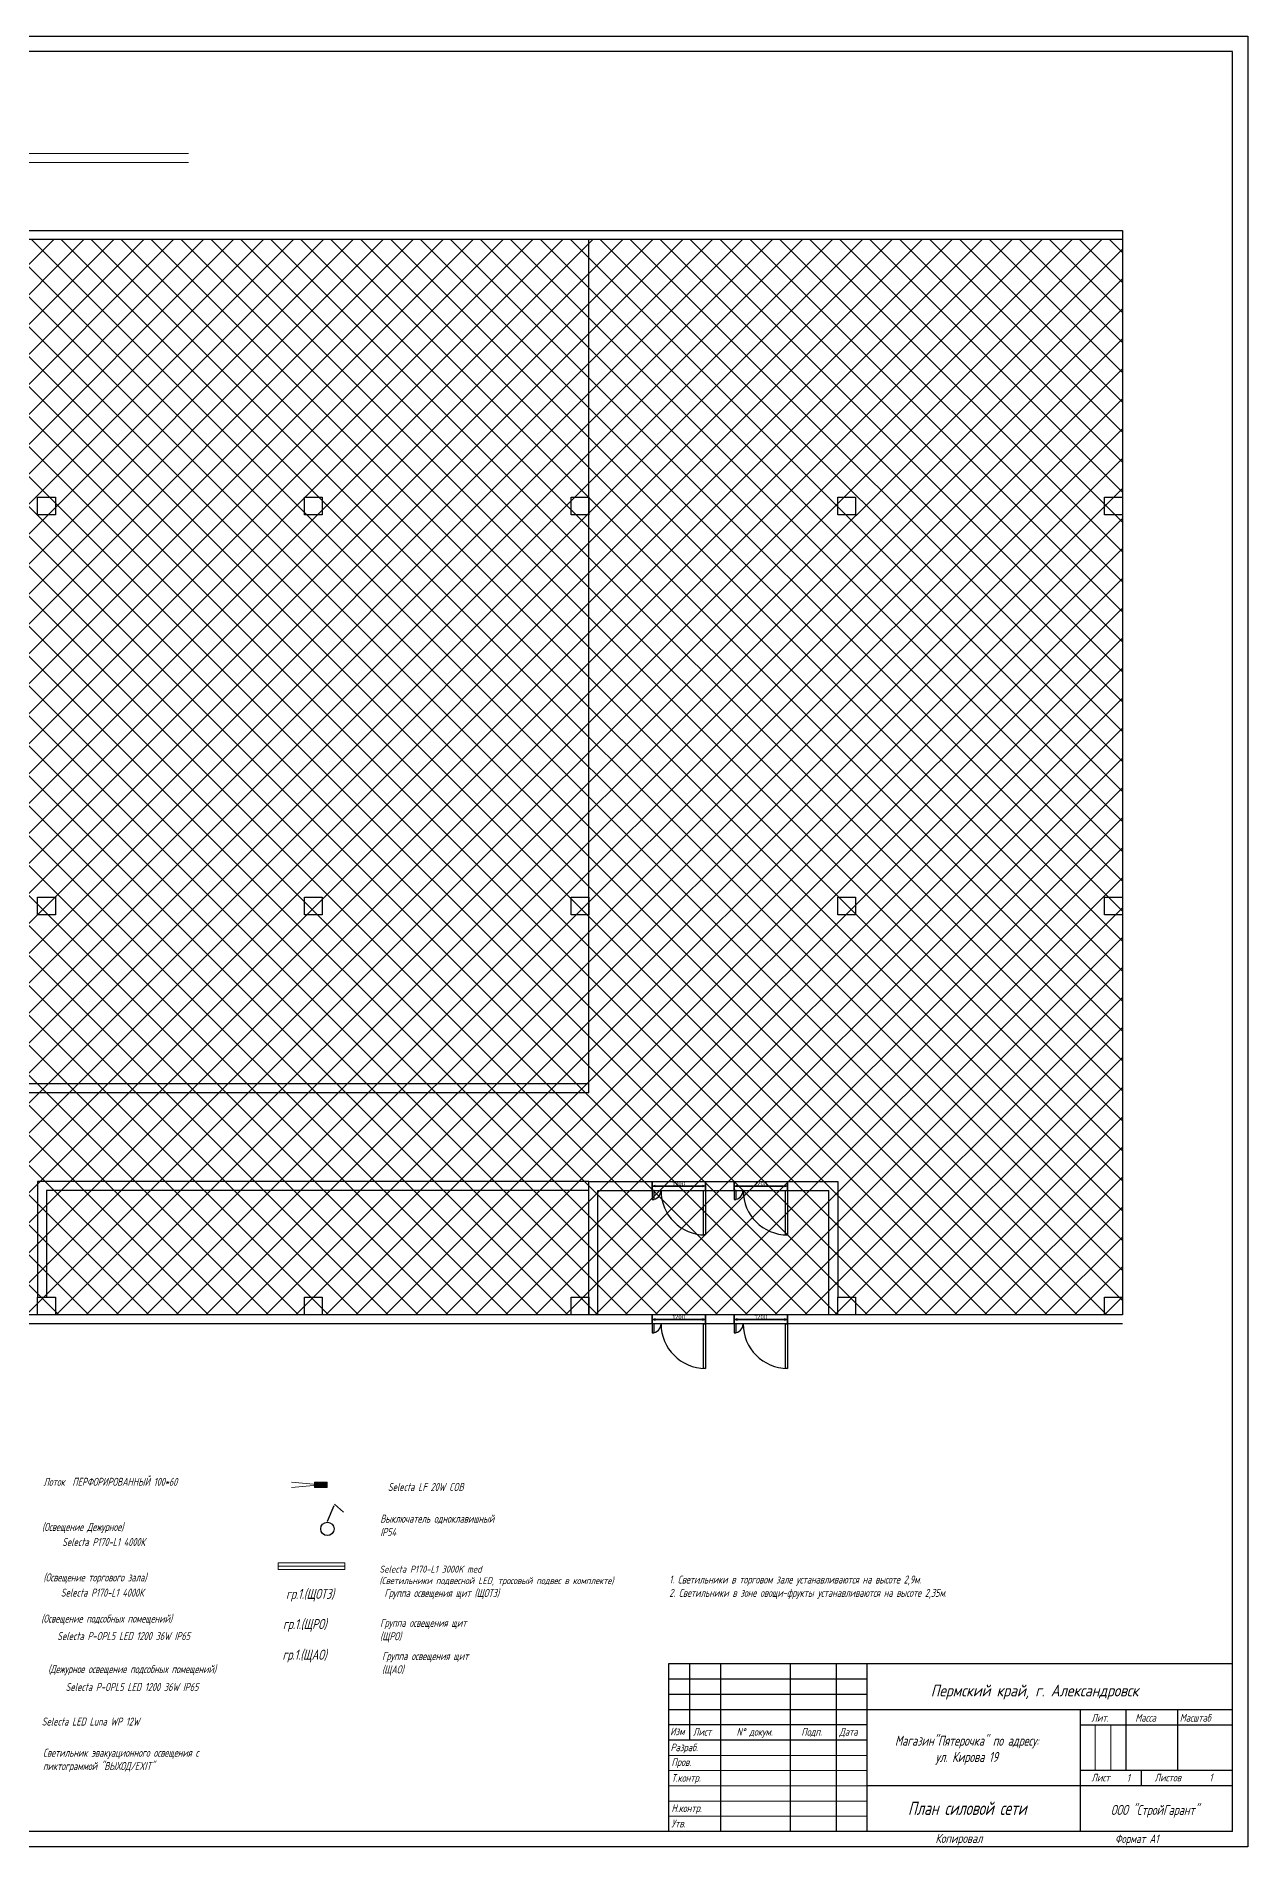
# Model space of a CAD drawing. Extents: x -55419 to 313168, y -180856 to -84819.
# Drawn here: x -25002 to 2247, y -180856 to -140126 of the extents above; entities that cross this region are included whole.
import ezdxf

# ---------------------------------------------------------------- set-up
doc = ezdxf.new("R2010")
doc.units = 0
doc.header["$LTSCALE"] = 50
doc.header["$PDMODE"] = 34
doc.header["$PDSIZE"] = 20
doc.layers.get('0').update_dxf_attribs({"linetype": 'CONTINUOUS'})
doc.layers.get('Defpoints').update_dxf_attribs({"linetype": 'CONTINUOUS'})
for name, color, linetype in [('Colums', 25, 'CONTINUOUS'), ('Dim', 7, 'CONTINUOUS'), ('KONTUR', 7, 'CONTINUOUS'), ('Двери', 76, 'CONTINUOUS')]:
    doc.layers.add(name, color=color, linetype=linetype)
doc.layers.add('SHTAMP_Ном_пера__98', color=7, linetype='CONTINUOUS', lineweight=25, true_color=0x1f1f1f)
for name, color, linetype, lineweight in [('Основная', 7, 'CONTINUOUS', 40), ('СЛ - Свет', 1, 'CONTINUOUS', 5), ('Стены', 7, 'CONTINUOUS', 35), ('текст', 250, 'CONTINUOUS', 20), ('тонкая', 7, 'CONTINUOUS', 20)]:
    doc.layers.add(name, color=color, linetype=linetype, lineweight=lineweight)
doc.styles.add('ROMANS', font='romans.shx', dxfattribs={"width": 0.7, "oblique": 15, "height": 1})
doc.styles.get("Standard").update_dxf_attribs({"font": 'isocpeur.ttf'})
doc.styles.add('стиль1', font='romans.shx', dxfattribs={"width": 0.75, "oblique": 15, "height": 3.5})
doc.dimstyles.get("Standard").update_dxf_attribs({"dimscale": 0, "dimtxt": 180, "dimasz": 75, "dimexe": 0, "dimexo": 0, "dimgap": 30, "dimtad": 1, "dimdec": 0, "dimdsep": 46, "dimtxsty": 'Standard', "dimblk1": 'OPEN30', "dimblk2": 'OPEN30', "dimsah": 1, "dimcen": 25, "dimadec": 0, "dimazin": 0, "dimtfac": 1, "dimtdec": 0, "dimtmove": 0, "dimatfit": 3, "dimldrblk": 'OPEN30', "dimfxl": 1, "dimtolj": 1, "dimtzin": 0, "dimarcsym": 0})

# ---------------------------------------------------------------- blocks, each defined once
blk = doc.blocks.new('_OPEN30')
at = {"color": 0, "linetype": 'ByBlock'}
for p, q in [((-1, 0.27), (0, 0)), ((0, 0), (-1, -0.27)), ((0, 0), (-1, 0))]:
    blk.add_line(p, q, dxfattribs=at)
blk = doc.blocks.new('*D83')
at = {"layer": 'Defpoints', "color": 0, "transparency": 16777216}
for p in [(-200, -25), (-200, -87), (1000, -87)]:
    blk.add_point(p, dxfattribs=at)
at = {"layer": 'Dim', "color": 0, "lineweight": -2, "transparency": 16777216}
for p, q in [((-200, -87), (-200, -25)), ((925, -25), (-125, -25)), ((1000, -87), (1000, -25))]:
    blk.add_line(p, q, dxfattribs=at)
at = {"layer": 'Dim', "color": 0, "lineweight": -2, "transparency": 16777216, "xscale": 75, "yscale": 75, "zscale": 75, "rotation": 180}
blk.add_blockref('_OPEN30', (-200, -25), dxfattribs=at)
at = {"layer": 'Dim', "color": 0, "lineweight": -2, "transparency": 16777216, "xscale": 75, "yscale": 75, "zscale": 75}
blk.add_blockref('_OPEN30', (1000, -25), dxfattribs=at)
at = {"layer": 'Dim', "color": 0, "transparency": 16777216, "insert": (400, 30), "char_height": 100, "attachment_point": 5}
blk.add_mtext('\\A1;1200', dxfattribs=at)
blk = doc.blocks.new('*D85')
at = {"layer": 'Defpoints', "color": 0, "transparency": 16777216}
for p in [(-200, -25), (-200, -87), (1000, -87)]:
    blk.add_point(p, dxfattribs=at)
at = {"layer": 'Dim', "color": 0, "lineweight": -2, "transparency": 16777216}
for p, q in [((-200, -87), (-200, -25)), ((925, -25), (-125, -25)), ((1000, -87), (1000, -25))]:
    blk.add_line(p, q, dxfattribs=at)
at = {"layer": 'Dim', "color": 0, "lineweight": -2, "transparency": 16777216, "xscale": 75, "yscale": 75, "zscale": 75, "rotation": 180}
blk.add_blockref('_OPEN30', (-200, -25), dxfattribs=at)
at = {"layer": 'Dim', "color": 0, "lineweight": -2, "transparency": 16777216, "xscale": 75, "yscale": 75, "zscale": 75}
blk.add_blockref('_OPEN30', (1000, -25), dxfattribs=at)
at = {"layer": 'Dim', "color": 0, "transparency": 16777216, "insert": (400, 30), "char_height": 100, "attachment_point": 5}
blk.add_mtext('\\A1;1200', dxfattribs=at)
blk = doc.blocks.new('*U172')
at = {"layer": 'СЛ - Свет', "ltscale": 100}
h = blk.add_hatch(color=5, dxfattribs=at)
h.dxf.hatch_style = 1
h.paths.add_polyline_path([(0, 58), (286, 58), (286, -58), (0, -58)])
at = {"layer": 'СЛ - Свет', "color": 5}
blk.add_lwpolyline([(0, 58), (286, 58), (286, -58), (0, -58)], close=True, dxfattribs=at)
at = {"layer": 'СЛ - Свет', "color": 5, "linetype": 'Continuous'}
for points in [[(143, 0), (800, 57)], [(143, 0), (800, -57)]]:
    blk.add_lwpolyline(points, dxfattribs=at)
blk = doc.blocks.new('СЛ - ТЗ с-system фрукты med')
at = {"layer": 'СЛ - Свет', "color": 5}
blk.add_line((0, 0), (1500, 0), dxfattribs=at)
blk.add_lwpolyline([(0, -75), (1500, -75), (1500, 75), (0, 75), (0, -75)], dxfattribs=at)
blk = doc.blocks.new('*U82')
at = {"layer": 'Двери'}
for points in [[(-200, -125), (-200, -325), (-156, -325), (-156, -125)], [(1000, -125), (1000, -1125), (956, -1125), (956, -125)]]:
    blk.add_lwpolyline(points, close=True, dxfattribs=at)
for centre, radius, start, end in [((-200, -125), 200, 270, 0), ((1000, -125), 1000, 180, 270)]:
    blk.add_arc(centre, radius, start, end, dxfattribs=at)
at = {"layer": 'Стены'}
for p, q in [((-200, -125), (-200, 75)), ((1000, -125), (1000, 75))]:
    blk.add_line(p, q, dxfattribs=at)
at = {"layer": 'Dim'}
dim = blk.add_linear_dim(base=(-200, -25), p1=(1000, -87.5), p2=(-200, -87.5), angle=180, dimstyle='Standard', override={"dimscale": 1, "dimtxt": 100, "dimgap": 5, "dimarcsym": 2}, dxfattribs=at)
dim.commit()
dim.dimension.update_dxf_attribs({"geometry": '*D83', "text_midpoint": (400, 30)})
blk = doc.blocks.new('*U84')
at = {"layer": 'Двери'}
for points in [[(-200, -125), (-200, -325), (-156, -325), (-156, -125)], [(1000, -125), (1000, -1125), (956, -1125), (956, -125)]]:
    blk.add_lwpolyline(points, close=True, dxfattribs=at)
for centre, radius, start, end in [((-200, -125), 200, 270, 0), ((1000, -125), 1000, 180, 270)]:
    blk.add_arc(centre, radius, start, end, dxfattribs=at)
at = {"layer": 'Стены'}
for p, q in [((-200, -125), (-200, 75)), ((1000, -125), (1000, 75))]:
    blk.add_line(p, q, dxfattribs=at)
at = {"layer": 'Dim'}
dim = blk.add_linear_dim(base=(-200, -25), p1=(1000, -87.5), p2=(-200, -87.5), angle=180, dimstyle='Standard', override={"dimscale": 1, "dimtxt": 100, "dimgap": 5, "dimarcsym": 2}, dxfattribs=at)
dim.commit()
dim.dimension.update_dxf_attribs({"geometry": '*D85', "text_midpoint": (400, 30)})

msp = doc.modelspace()

# ---------------------------------------------------------------- hatches: boundary and pattern name
h = msp.add_hatch()
h.set_pattern_fill('ANSI37', color=256, scale=150)
h.set_pattern_definition([(45, (-24859.03, -97807.5), (-336.7596, 336.7596), []), (135, (-24859.03, -97807.5), (-336.7596, -336.7596), [])])
h.paths.add_polyline_path([(-30572, -168893), (-30572, -168493), (-30722, -168493), (-30722, -147293), (-32712, -147293), (-32712, -144693), (-572, -144693), (-572, -168893)])

# ---------------------------------------------------------------- linework, layer by layer
at = {"color": 7, "lineweight": 15}
for p, q in [((-32767, -142764), (-21576, -142764)), ((-32767, -142964), (-21576, -142964))]:
    msp.add_line(p, q, dxfattribs=at)
for p, q in [((-48972, -144493), (-572, -144493)), ((-572, -144493), (-572, -168893)), ((-48772, -144693), (-572, -144693)), ((-12572, -163893), (-12572, -144693)), ((-12572, -163693), (-30722, -163693)), ((-12572, -163893), (-30722, -163893)), ((-12572, -165893), (-24972, -165893)), ((-24972, -165893), (-24972, -168493)), ((-12572, -166093), (-24772, -166093)), ((-24772, -166093), (-24772, -168493)), ((-12572, -168893), (-12572, -165893)), ((-12572, -165893), (-6972, -165893)), ((-12372, -166093), (-7172, -166093)), ((-12372, -168893), (-12372, -166093)), ((-7172, -168893), (-7172, -166093)), ((-6972, -165893), (-6972, -168493)), ((-572, -168893), (-36572, -168893)), ((-572, -169093), (-36572, -169093))]:
    msp.add_line(p, q)
at = {"color": 0}
for p, q in [((-6324, -177085), (-10781, -177085)), ((-6324, -177428), (-10781, -177428)), ((-6324, -178113), (-10781, -178113)), ((-6324, -178456), (-10781, -178456)), ((-1524, -180513), (-1524, -180513))]:
    msp.add_line(p, q, dxfattribs=at)
at = {"const_width": 10}
msp.add_lwpolyline([(-30572, -168893), (-30572, -168493), (-30722, -168493), (-30722, -147293), (-32712, -147293), (-32712, -144693), (-572, -144693), (-572, -168893), (-30572, -168893)], close=True, dxfattribs=at)
at = {"layer": 'Colums'}
for points in [[(-24972, -150893), (-24972, -150493), (-24572, -150493), (-24572, -150893), (-24972, -150893)], [(-18972, -150893), (-18972, -150493), (-18572, -150493), (-18572, -150893), (-18972, -150893)], [(-12972, -150893), (-12972, -150493), (-12572, -150493), (-12572, -150893), (-12972, -150893)], [(-6972, -150893), (-6972, -150493), (-6572, -150493), (-6572, -150893), (-6972, -150893)], [(-972, -150893), (-972, -150493), (-572, -150493), (-572, -150893), (-972, -150893)], [(-24972, -159893), (-24972, -159493), (-24572, -159493), (-24572, -159893), (-24972, -159893)], [(-18972, -159893), (-18972, -159493), (-18572, -159493), (-18572, -159893), (-18972, -159893)], [(-12972, -159893), (-12972, -159493), (-12572, -159493), (-12572, -159893), (-12972, -159893)], [(-6972, -159893), (-6972, -159493), (-6572, -159493), (-6572, -159893), (-6972, -159893)], [(-972, -159893), (-972, -159493), (-572, -159493), (-572, -159893), (-972, -159893)], [(-24972, -168893), (-24972, -168493), (-24572, -168493), (-24572, -168893), (-24972, -168893)], [(-18972, -168893), (-18972, -168493), (-18572, -168493), (-18572, -168893), (-18972, -168893)], [(-12972, -168893), (-12972, -168493), (-12572, -168493), (-12572, -168893), (-12972, -168893)], [(-6972, -168893), (-6972, -168493), (-6572, -168493), (-6572, -168893), (-6972, -168893)], [(-972, -168893), (-972, -168493), (-572, -168493), (-572, -168893), (-972, -168893)]]:
    msp.add_lwpolyline(points, dxfattribs=at)
at = {"layer": 'KONTUR', "color": 0}
for p, q in [((-55419, -140126), (2247, -140126)), ((2247, -140126), (2247, -180856)), ((2247, -180856), (-55419, -180856))]:
    msp.add_line(p, q, dxfattribs=at)
at = {"layer": 'Основная', "color": 0, "lineweight": -2}
for p, q in [((1905, -140469), (-54048, -140469)), ((1905, -180513), (1905, -140469)), ((-10781, -176742), (-10781, -180513)), ((1905, -176742), (-10781, -176742)), ((-10301, -178456), (-10301, -176742)), ((-9615, -176742), (-9615, -180513)), ((-8038, -180513), (-8038, -176742)), ((-7009, -176742), (-7009, -180513)), ((-6324, -176742), (-6324, -180513)), ((-10781, -177770), (1905, -177770)), ((-1524, -177770), (-1524, -180513)), ((-495, -177770), (-495, -179142)), ((670, -177770), (670, -179142)), ((-1524, -178113), (1905, -178113)), ((1905, -179142), (-1524, -179142)), ((-152, -179142), (-152, -179485)), ((1905, -179485), (-6324, -179485)), ((1905, -180513), (-54871, -180513))]:
    msp.add_line(p, q, dxfattribs=at)
at = {"layer": 'Стены', "color": 0, "linetype": 'ByBlock', "lineweight": 25}
for p, q in [((-18454, -173529), (-18304, -173179)), ((-18291, -173152), (-18091, -173327))]:
    msp.add_line(p, q, dxfattribs=at)
msp.add_circle((-18454, -173704), 150, dxfattribs=at)
at = {"layer": 'тонкая', "color": 0}
for p, q in [((-1182, -178128), (-1182, -179142)), ((-834, -178128), (-834, -179142)), ((-10781, -178799), (-6324, -178799)), ((-6324, -179142), (-10781, -179142)), ((-6324, -179485), (-10781, -179485))]:
    msp.add_line(p, q, dxfattribs=at)
for points in [[(-10781, -179828), (-6324, -179828)], [(-10781, -180170), (-6324, -180170)]]:
    msp.add_lwpolyline(points, dxfattribs=at)

# ---------------------------------------------------------------- block references
at = {"layer": 'СЛ - Свет', "rotation": 180}
msp.add_blockref('*U172', (-18460, -172713), dxfattribs=at)
at = {"layer": 'СЛ - Свет', "color": 5}
msp.add_blockref('СЛ - ТЗ с-system фрукты med', (-19562, -174546), dxfattribs=at)
at = {"layer": 'Стены'}
for name, p in [('*U82', (-10950, -165968)), ('*U84', (-9103, -165968)), ('*U82', (-10950, -168968)), ('*U84', (-9103, -168968))]:
    msp.add_blockref(name, p, dxfattribs=at)

# ---------------------------------------------------------------- texts
at = {"color": 0, "linetype": 'ByBlock', "lineweight": 25, "style": 'ROMANS', "oblique": 15, "width": 0.8}
msp.add_text('Пермский край, г. Александровск', height=263.29, dxfattribs=at).set_placement((-4882, -177473))
at = {"layer": 'SHTAMP_Ном_пера__98', "color": 0, "linetype": 'ByBlock', "lineweight": 25, "attachment_point": 5, "line_spacing_factor": 0.971274, "style": 'ROMANS'}
for s, insert, char_height, width in [('Магазин"Пятерочка" по адресу: ул. Кирова 19', (-4072, -178684), 225, 3873.2), ('План силовой сети', (-4063, -179990), 300, 7000), ('ООО "СтройГарант"', (156, -180057), 225, 3689.6)]:
    msp.add_mtext(s, dxfattribs=dict(at, insert=insert, char_height=char_height, width=width))
at = {"layer": 'Стены', "color": 0, "linetype": 'ByBlock', "lineweight": 25, "attachment_point": 1, "style": 'ROMANS'}
for s, insert, char_height, width in [('Лоток  ПЕРФОРИРОВАННЫЙ 100*60', (-24840, -172556), 180, 7022.89), ('Selecta LF 20W COB', (-17093, -172672), 180, 2620.55), ('Выключатель одноклавишный IP54', (-17263, -173385), 180, 2816.91), ('Selecta P170-L1 4000К                           ', (-24419, -173910), 180, 4925.84), ('Selecta P170-L1 3000K med\\P(Светильники подвесной LED, тросовый подвес в комплекте)', (-17283, -174533), 155, 7355.64), ('Selecta P170-L1 4000К                           ', (-24449, -175049), 180, 4925.84), ('гр.1.(ЩОТЗ)', (-19383, -175054), 225, 1391.5), ('Группа освещения щит (ЩОТЗ) ', (-17172, -175057), 180, 2822.89), ('1. Светильники в торговом зале устанавливаются на высоте 2,9м.\\P2. Светильники в зоне овощи-фрукты устанавливаются на высоте 2,35м.', (-10765, -174754), 180, 12248.32), ('гр.1.(ЩРО)', (-19452, -175732), 225, 1391.5), ('Группа освещения щит (ЩРО)', (-17268, -175729), 180, 2342.85), ('гр.1.(ЩАО)', (-19463, -176422), 225, 1391.5), ('Группа освещения щит (ЩАО)', (-17224, -176475), 180, 2307.94), ('Selecta LED Luna WP 12W{\\H1.4839x; }                         ', (-24878, -177949), 180, 3869.55), ('{\\H180x;Светильник эвакуационного освещения с пиктограммой "ВЫХОД/EXIT"       }                  ', (-24849, -178650), 1, 4160.38)]:
    msp.add_mtext(s, dxfattribs=dict(at, insert=insert, char_height=char_height, width=width))
at = {"layer": 'Стены', "color": 0, "linetype": 'ByBlock', "lineweight": 25, "char_height": 180, "attachment_point": 1, "style": 'ROMANS'}
for s, width, heights, insert in [('(Освещение Дежурное) ', 5009.54, [0], (-24872, -173571)), ('(Освещение торгового зала) ', 5009.54, [0], (-24840, -174707)), ('(Освещение подсобных помещений)      ', 5009.54, [657], (-24889, -175633)), ('Selecta P-OPL5 LED 1200 36W IP65', 5234.55, [657], (-24529, -176025)), ('(Дежурное освещение подсобных помещений) ', 6959.6, [657], (-24735, -176768)), ('Selecta P-OPL5 LED 1200 36W IP65', 5234.55, [657], (-24341, -177171))]:
    msp.add_mtext_dynamic_manual_height_columns(s, width=width, gutter_width=1150, heights=heights, dxfattribs=dict(at, insert=insert))
at = {"layer": 'текст', "color": 0, "style": 'стиль1', "oblique": 15, "width": 0.75}
for s, height, p in [('Лит.', 171.4, (-1269, -178040)), ('Масса', 171.4, (-283, -178040)), ('Масштаб', 171.4, (717, -178040)), ('Изм', 171.4, (-10743, -178346)), ('Лист', 171.4, (-10231, -178356)), ('N%%d докум. ', 171.42, (-9251, -178356)), ('Подп.', 171.4, (-7794, -178356)), ('Дата', 171.4, (-6940, -178356)), ('Разраб.', 171.4, (-10735, -178706)), ('Пров.', 171.4, (-10715, -179037)), ('1', 175, (1384, -179386)), ('Т.контр.', 171.4, (-10715, -179393)), ('Лист', 171.4, (-1269, -179385)), ('1', 175, (-474, -179396)), ('Листов', 171.4, (152, -179385)), ('Н.контр.', 171.4, (-10715, -180074)), ('Утв.', 171.4, (-10715, -180418)), ('Копировал', 205.7, (-4778, -180770)), ('Формат А1', 188.6, (-738, -180770))]:
    msp.add_text(s, height=height, dxfattribs=at).set_placement(p)

doc.saveas('drawing.dxf')
